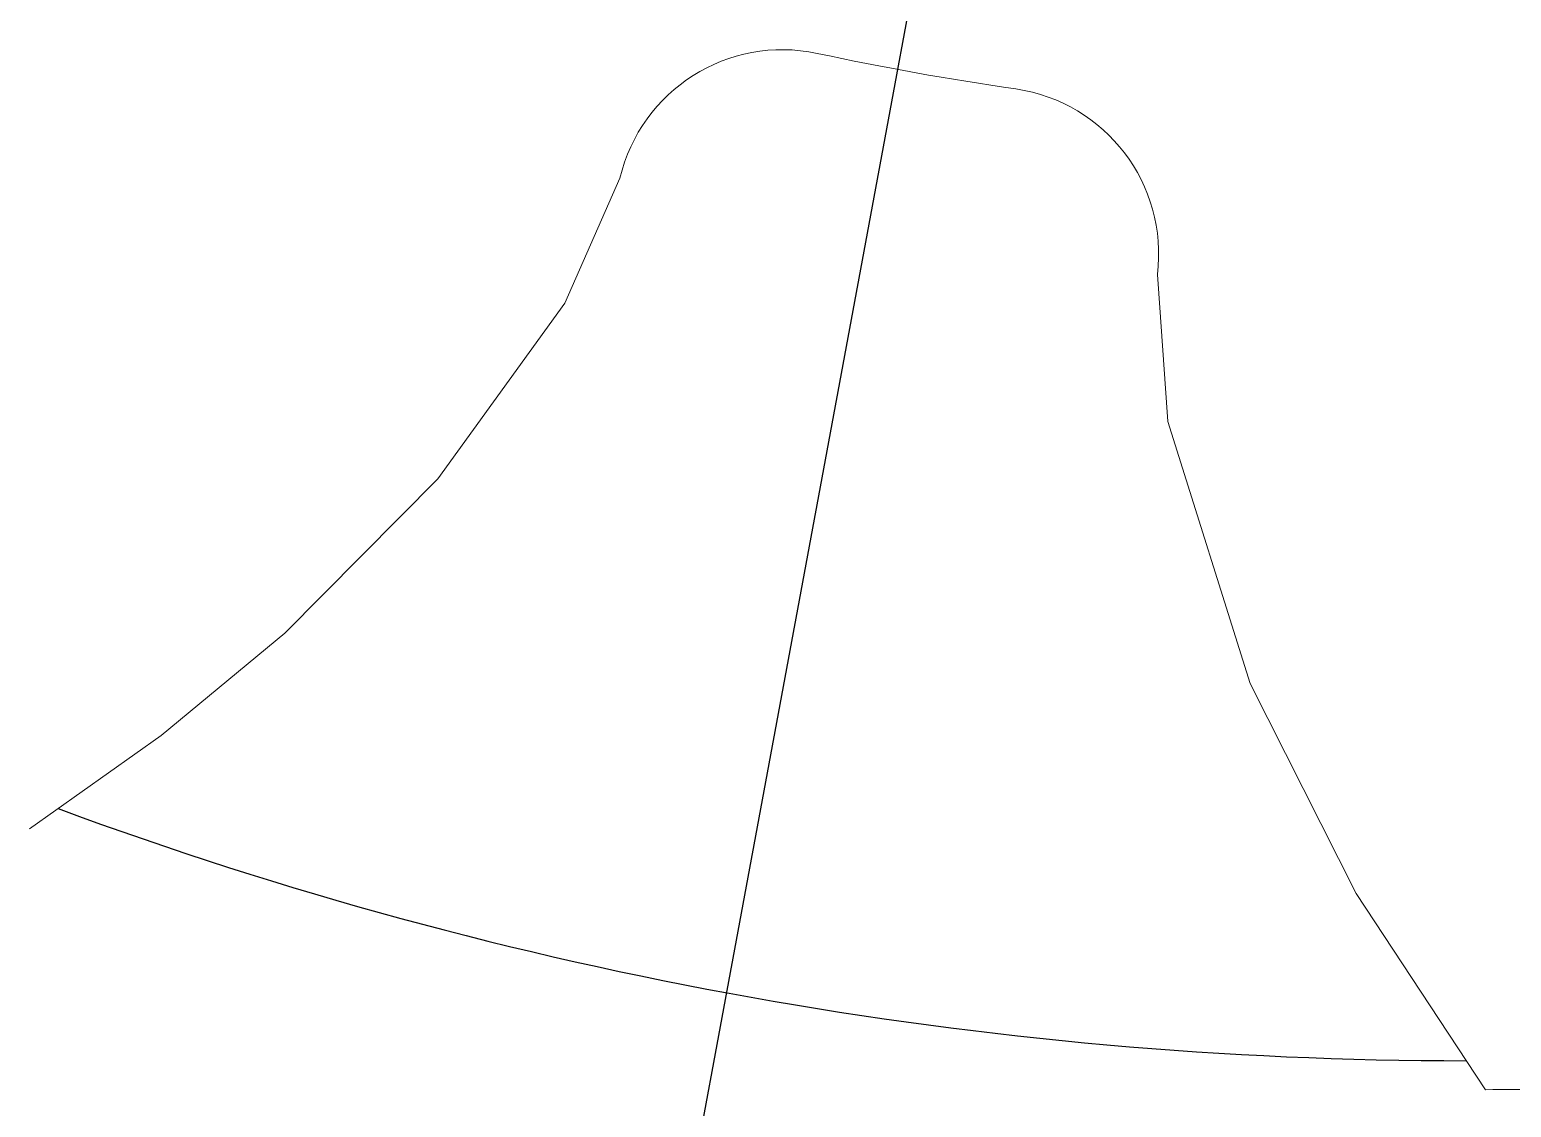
# Model space of a CAD drawing. Header units: millimetres. Extents: x -3 to 1189, y 0 to 841.
# Drawn here: x 429.43 to 440.4, y 61.2 to 69.17 of the extents above; entities that cross this region are included whole.
import ezdxf

# ---------------------------------------------------------------- set-up
doc = ezdxf.new("R2010")
doc.units = ezdxf.units.MM
doc.linetypes.add('CENTER', pattern=[10.16, 6.35, -1.27, 1.27, -1.27])
doc.layers.add('10', color=7, linetype='Continuous')
doc.layers.add('图层11', color=7, linetype='CENTER')

# ---------------------------------------------------------------- blocks, each defined once
blk = doc.blocks.new('SW_CENTERMARKSYMBOL_14')
at = {"layer": '10', "color": 0}
blk.add_line((0, 2.5), (0, 38.75), dxfattribs=at)

msp = doc.modelspace()

# ---------------------------------------------------------------- linework, layer by layer
at = {"color": 7, "linetype": 'Continuous', "lineweight": 15, "flags": 128}
for points in [[(433.8037, 68.0719), (433.3944, 67.147), (432.4546, 65.8482), (431.3238, 64.7055), (430.4085, 63.9483), (429.4339, 63.2571)], [(440.2099, 61.3281), (439.2526, 62.7797), (438.4681, 64.3328), (437.8593, 66.2721), (437.7819, 67.3597)]]:
    msp.add_lwpolyline(points, dxfattribs=at)
at = {"color": 7, "linetype": 'Continuous', "lineweight": 15}
for centre, radius, start, end in [((440.0604, 91.5532), 38.4999, 182.66969, 90), ((440.0604, 91.5532), 37.5, 270.04587, 109.65859), ((440.0604, 91.5532), 33.6547, 270.04587, 108.04321), ((440.0604, 91.5532), 32.5, 270.04587, 123.37132), ((440.0604, 91.5532), 33.6547, 169.30601, 270.04587), ((440.0604, 91.5532), 32.5, 169.85778, 270.04587), ((440.0604, 91.5532), 37.5, 183.53433, 270.04587), ((435.0054, 67.7873), 1.235, 77.99306, 166.67643), ((440.0599, 91.5527), 23.062, 257.99306, 261.70832), ((436.556, 67.5097), 1.235, 353.02495, 81.70832), ((440.0599, 91.5527), 30.225, 270.28434, 271.91704)]:
    msp.add_arc(centre, radius, start, end, dxfattribs=at)
msp.add_arc((440.0599, 91.5527), 30.0099, 249.69521, 270.01604)

# ---------------------------------------------------------------- block references
at = {"layer": '图层11', "rotation": 169.5021687564342}
msp.add_blockref('SW_CENTERMARKSYMBOL_14', (440.0599, 91.5527), dxfattribs=at)

doc.saveas('drawing.dxf')
